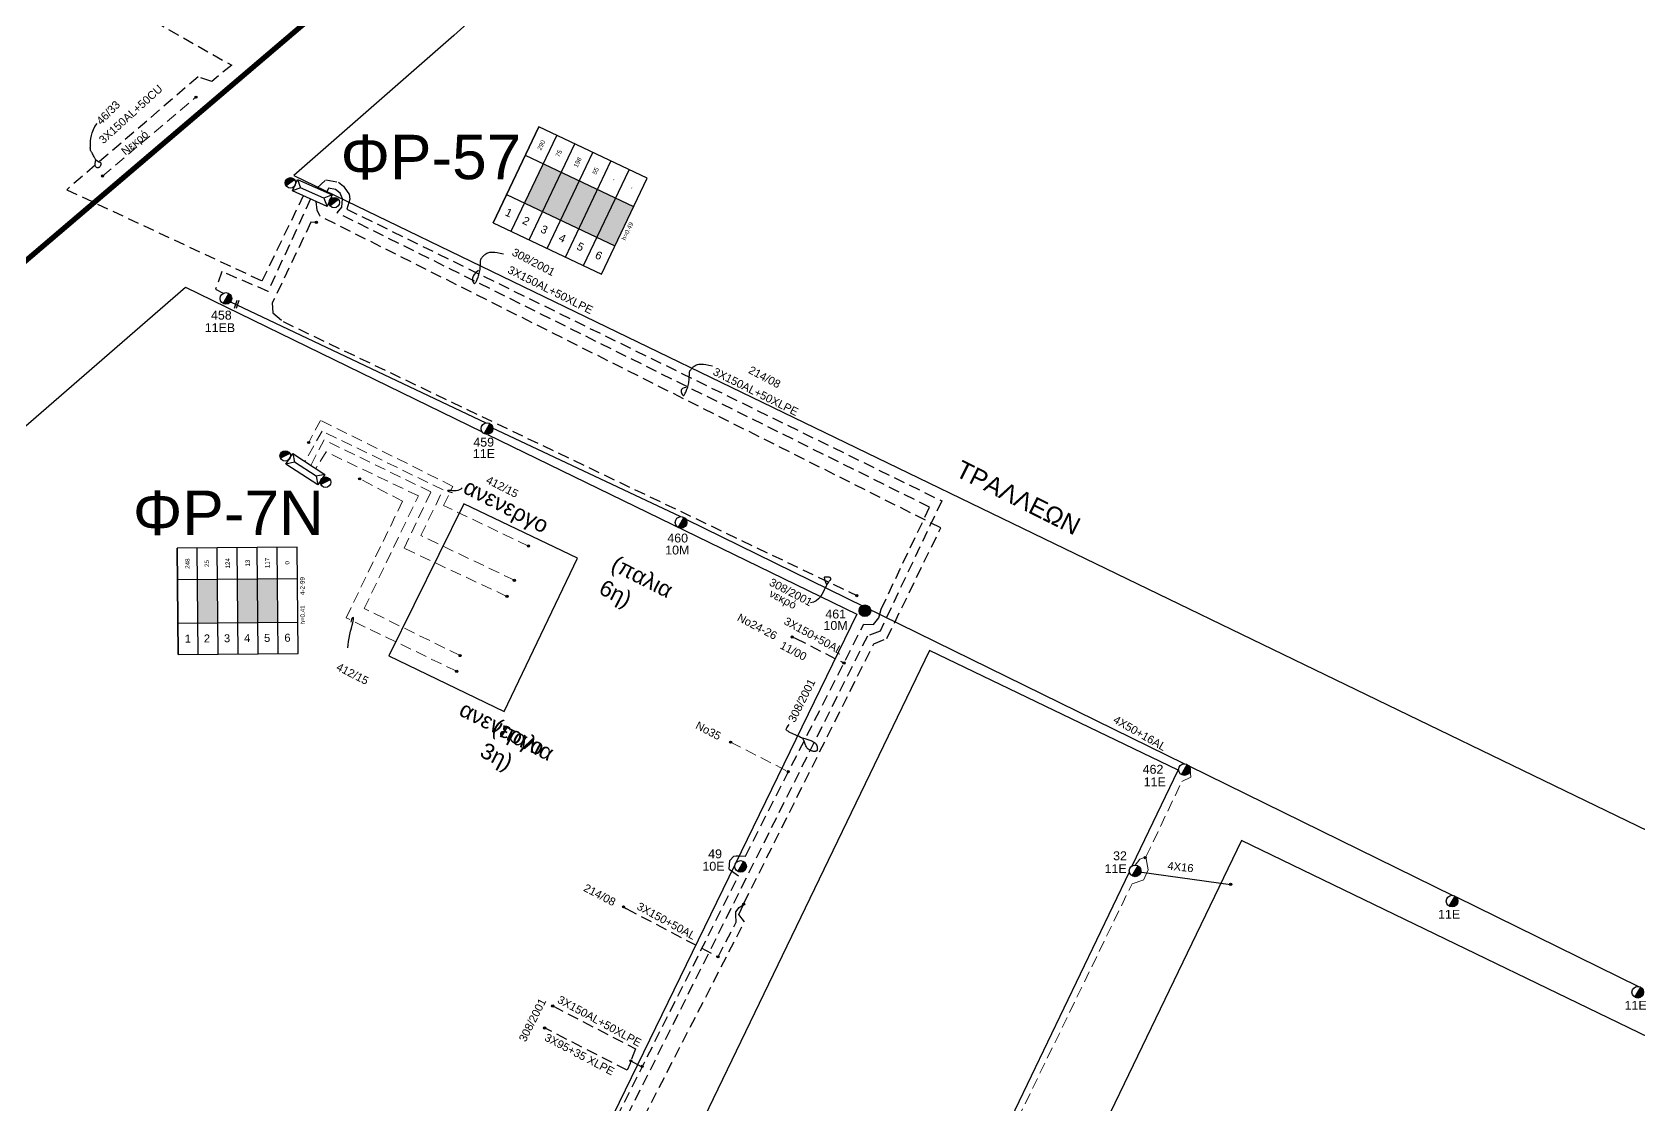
# Model space of a CAD drawing. Header units: millimetres. Extents: x 800 to 1929, y 264 to 786.
# Drawn here: x 1255.2 to 1435.9, y 533.6 to 654.3 of the extents above; entities that cross this region are included whole.
import ezdxf
from ezdxf.enums import TextEntityAlignment as Align

# ---------------------------------------------------------------- set-up
doc = ezdxf.new("R2010")
doc.units = ezdxf.units.MM
doc.linetypes.add('DASHED', pattern=[19.05, 12.7, -6.35])
doc.linetypes.add('DASHEDX2', pattern=[38.1, 25.4, -12.7])
doc.layers.add('Άγνωστα', color=7, linetype='Continuous', lineweight=5)
for name, color, linetype in [('Ασφαλειοκιβώτια Χ.Τ 6 αναχωρήσεων', 7, 'Continuous'), ('Γυμνά εναέρια ΧΤ και ΦΟΠ (3Φ)   4x50+16AL', 7, 'Continuous'), ('Εναέρια παροχή ΧΤ 4x16', 7, 'Continuous'), ('Επιγραφές - Σχήματα', 7, 'Continuous'), ('Καλώδια ΧΤ   3x150+50AL', 7, 'DASHED'), ('Καλώδια ΧΤ   3x150+50AL XLPE', 7, 'DASHED'), ('Καλώδια ΧΤ   3x150AL+50CU', 7, 'DASHED'), ('Καλώδια ΧΤ   3x150AL+50XLPE', 7, 'DASHED'), ('Καλώδια ΧΤ   3x95+35 XLPE', 7, 'DASHED'), ('Μηχανική τομή', 7, 'Continuous'), ('Στύλος Ξύλινος', 7, 'Continuous'), ('Στύλος Ξύλινος @ 1', 7, 'Continuous'), ('Στύλος ΦΜ', 7, 'Continuous'), ('Στύλος ΦΜ @ 1', 7, 'Continuous'), ('Συνδέσεις', 7, 'Continuous'), ('Υποσταθμός εναέριος 2 στύλων', 7, 'Continuous'), ('Υποσταθμός πόλεως', 7, 'Continuous'), ('Υπόβαθρο ΔΕΗ', 7, 'Continuous'), ('Υπόγεια Καλώδια Δικτύου ΧΤ   .04', 7, 'DASHED')]:
    doc.layers.add(name, color=color, linetype=linetype)
doc.styles.get("Standard").update_dxf_attribs({"font": 'arial.ttf'})
doc.linetypes.add('SYN_LINE', pattern='A,0.5,-0.0001,["/\\/\\/\\/",Standard,S=0.1,R=0,X=0,Y=-0.05],-0.25', length=0.7501)

# ---------------------------------------------------------------- blocks, each defined once
blk = doc.blocks.new('*U37')
at = {"layer": 'Συνδέσεις', "linetype": 'SYN_LINE', "ltscale": 40}
blk.add_hatch(color=256, dxfattribs=at).paths.add_polyline_path([(0.5, -0.01, 1), (-0.5, -0.01, 1)])
at = {"layer": 'Συνδέσεις'}
blk.add_circle((0, -0.01), 0.5, dxfattribs=at)
blk = doc.blocks.new('ΥΠΑΡΧΩΝ ΤΣΙΜΕΝΤΕΝΙΟΣ ΣΤΥΛΟΣ')
at = {"layer": 'Στύλος ΦΜ'}
blk.add_hatch(color=256, dxfattribs=at).paths.add_polyline_path([(-1.29, -2.28, 0.574793), (2.62, 0, 0.268822), (1.3, 2.27)])
blk.add_line((-1.29, -2.28), (1.3, 2.27), dxfattribs=at)
blk.add_circle((0, 0), 2.62, dxfattribs=at)
at = {"layer": 'Στύλος ΦΜ', "flags": 4}
for tag, p in [('ΑΡΙΘΜΟΣ', (-4.68, 8.05)), ('ΤΥΠΟΣ', (-4.91, 3.03))]:
    blk.add_attdef(tag, p, '', height=4, dxfattribs=at)
blk = doc.blocks.new('ΥΠΟΣΤΑΘΜΟΣ ΕΝΑΕΡΙΟΣ ΕΠΙ 2 ΣΤΥΛΩΝ')
at = {"layer": 'Υποσταθμός εναέριος 2 στύλων', "linetype": 'Continuous'}
for points in [[(-11.97, -2.11, 0.574793), (-8.45, -0.07, 0.268822), (-9.64, 1.98)], [(9.68, -2.15, 0.574793), (13.19, -0.1, 0.268822), (12.01, 1.95)]]:
    blk.add_hatch(color=256, dxfattribs=at).paths.add_polyline_path(points)
for p, q in [((-11.97, -2.11), (-9.64, 1.98)), ((9.68, -2.15), (12.01, 1.95))]:
    blk.add_line(p, q, dxfattribs=at)
for centre in [(-10.81, -0.07), (10.84, -0.1)]:
    blk.add_circle(centre, 2.36, dxfattribs=at)
at = {"layer": 'Υποσταθμός πόλεως', "linetype": 'Continuous', "ltscale": 40}
blk.add_lwpolyline([(-8.57, 2.82), (8.57, 2.82), (8.57, -2.82), (-8.57, -2.82)], close=True, dxfattribs=at)
for points in [[(-5.75, 0), (-8.57, 2.82)], [(-8.57, -2.82), (-5.75, 0)], [(-5.75, 0), (5.75, 0)], [(5.75, 0), (8.57, 2.82)], [(8.57, -2.82), (5.75, 0)]]:
    blk.add_lwpolyline(points, dxfattribs=at)
at = {"layer": 'Υποσταθμός εναέριος 2 στύλων', "ltscale": 40, "flags": 1}
for tag, p in [('ΜΕΤΑΣΧΗΜΑΤΙΣΜΟΣ', (14.09, 2.51)), ('ΙΣΧΥΣ', (14.07, -0.28)), ('ΑΡΙΘΜΟΣ', (14.19, -3))]:
    blk.add_attdef(tag, p, '', height=1.8, dxfattribs=at)
blk = doc.blocks.new('ΥΠΑΡΧΩΝ ΞΥΛΙΝΟΣ ΣΤΥΛΟΣ')
at = {"layer": 'Στύλος Ξύλινος'}
h = blk.add_hatch(color=7, dxfattribs=at)
h.paths.add_polyline_path([(-2.62, 0, 0.270008), (-1.29, -2.28), (1.3, 2.27, 0.576266)])
h.paths.add_polyline_path([(-1.29, -2.28, 0.574793), (2.62, 0, 0.268822), (1.3, 2.27)])
at = {"layer": 'Στύλος Ξύλινος', "color": 7}
blk.add_line((-1.29, -2.28), (1.3, 2.27), dxfattribs=at)
blk.add_circle((0, 0), 2.62, dxfattribs=at)
at = {"layer": 'Στύλος Ξύλινος', "flags": 4}
for tag, p in [('ΑΡΙΘΜΟΣ', (-4.91, 8.6)), ('ΤΥΠΟΣ', (-4.85, 3.39))]:
    blk.add_attdef(tag, p, '', height=4, dxfattribs=at)
blk = doc.blocks.new('ΜΗΧΑΝΙΚΗ ΤΟΜΗ')
at = {"layer": 'Μηχανική τομή', "ltscale": 40}
for p, q in [((-1.89, 0.78), (1.89, 0.78)), ((1.89, 0), (-1.89, 0))]:
    blk.add_line(p, q, dxfattribs=at)
blk = doc.blocks.new('ΑΣΦΑΛΕΙΟΚΙΒΩΤΙΟ ΥΠΟΣΤΑΘΜΟΥ 6 ΑΝΑΧΩΡΗΣΕΩΝ')
at = {"layer": 'Ασφαλειοκιβώτια Χ.Τ 6 αναχωρήσεων', "ltscale": 40}
for p, q in [((-23.91, 27), (23.91, 27)), ((-9.83, 27), (-9.83, -27)), ((9.83, 27), (9.83, -27)), ((-23.91, 18), (23.91, 18)), ((-23.91, 9), (23.91, 9)), ((-23.91, 0), (23.91, 0)), ((-23.91, -9), (23.91, -9)), ((-23.91, -18), (23.91, -18))]:
    blk.add_line(p, q, dxfattribs=at)
at = {"layer": 'Ασφαλειοκιβώτια Χ.Τ 6 αναχωρήσεων'}
blk.add_lwpolyline([(-23.91, -27), (23.91, -27), (23.91, 27), (-23.91, 27)], close=True, dxfattribs=at)
for s, p in [('1', (-18.59, 23.92)), ('2', (-18.59, 15.35)), ('3', (-18.59, 6.28)), ('4', (-18.59, -2.75)), ('5', (-18.59, -11.76)), ('6', (-18.59, -20.89))]:
    blk.add_text(s, height=3.6, rotation=270, dxfattribs=at).set_placement(p)
at = {"layer": 'Ασφαλειοκιβώτια Χ.Τ 6 αναχωρήσεων', "ltscale": 40}
for tag, height, p in [('ΟΝΟΜΑ', 5, (-0.27, 31.68)), ('ΚΕΙΜΕΝΟ 1', 2, (16.95, 22.41)), ('ΚΕΙΜΕΝΟ 2', 2, (16.95, 13.71)), ('ΚΕΙΜΕΝΟ 3', 2, (16.95, 4.31)), ('ΚΕΙΜΕΝΟ 4', 2, (16.95, -4.67)), ('ΚΕΙΜΕΝΟ 5', 2, (16.95, -13.51)), ('ΚΕΙΜΕΝΟ 6', 2, (16.95, -22.43)), ('ΣΧ', 2, (-0.21, -29.21))]:
    blk.add_attdef(tag, text='', height=height, dxfattribs=at).set_placement(p, align=Align.MIDDLE_CENTER)

msp = doc.modelspace()

# ---------------------------------------------------------------- hatches: boundary and pattern name
at = {"layer": 'Ασφαλειοκιβώτια Χ.Τ 6 αναχωρήσεων'}
h = msp.add_hatch(color=2, dxfattribs=at)
h.dxf.hatch_style = 1
h.paths.add_polyline_path([(1312.704, 639.523), (1310.596, 635.085), (1312.628, 634.119), (1314.737, 638.557)])
h = msp.add_hatch(color=85, dxfattribs=at)
h.dxf.hatch_style = 1
h.paths.add_polyline_path([(1314.737, 638.557), (1312.628, 634.119), (1314.66, 633.153), (1316.769, 637.592)])
h = msp.add_hatch(color=1, dxfattribs=at)
h.dxf.hatch_style = 1
h.paths.add_polyline_path([(1316.769, 637.592), (1314.66, 633.153), (1316.693, 632.188), (1318.801, 636.626)])
h = msp.add_hatch(color=27, dxfattribs=at)
h.dxf.hatch_style = 1
h.paths.add_polyline_path([(1318.801, 636.626), (1316.693, 632.188), (1318.725, 631.222), (1320.833, 635.66)])
h = msp.add_hatch(color=5, dxfattribs=at)
h.dxf.hatch_style = 1
h.paths.add_polyline_path([(1320.833, 635.66), (1318.725, 631.222), (1320.757, 630.257), (1322.866, 634.695)])
h = msp.add_hatch(color=5, dxfattribs=at)
h.dxf.hatch_style = 1
h.paths.add_polyline_path([(1278.295, 592.78), (1278.338, 587.867), (1280.588, 587.887), (1280.544, 592.8)])
h = msp.add_hatch(color=85, dxfattribs=at)
h.dxf.hatch_style = 1
h.paths.add_polyline_path([(1280.544, 592.8), (1280.588, 587.887), (1282.838, 587.907), (1282.794, 592.82)])
h = msp.add_hatch(color=1, dxfattribs=at)
h.dxf.hatch_style = 1
h.paths.add_polyline_path([(1273.795, 592.741), (1273.838, 587.827), (1276.088, 587.847), (1276.045, 592.761)])

# ---------------------------------------------------------------- linework, layer by layer
at = {"layer": 'Άγνωστα', "linetype": 'DASHED', "ltscale": 0.1}
for points in [[(1263.115, 638.123), (1273.625, 646.994)], [(1311.033, 596.492), (1301.493, 601.049), (1302.533, 603.212), (1287.66, 610.632), (1286.313, 608.142)], [(1302.96, 582.398), (1290.522, 588.424), (1296.876, 601.545), (1292.144, 604.006)]]:
    msp.add_lwpolyline(points, dxfattribs=at)
at = {"layer": 'Άγνωστα', "color": 85, "linetype": 'DASHED', "ltscale": 0.1}
msp.add_lwpolyline([(1309.456, 592.644), (1298.933, 597.68), (1301.435, 602.822), (1287.828, 609.424), (1285.898, 605.995)], dxfattribs=at)
at = {"layer": 'Άγνωστα', "color": 1, "linetype": 'DASHED', "ltscale": 0.1}
for points in [[(1308.61, 590.827), (1297.049, 596.243), (1300.057, 602.592), (1288.053, 608.436), (1286.552, 605.568)], [(1361.054, 520.971), (1362.133, 520.716), (1362.736, 520.986), (1363.294, 522.204), (1363.045, 522.864), (1362.076, 523.568), (1363.57, 526.891), (1378.928, 558.493), (1380.209, 558.915), (1380.748, 560.05), (1380.486, 561.513), (1384.523, 569.989), (1385.556, 570.505), (1385.468, 571.346)], [(1379.273, 560.602), (1379.798, 561.268), (1380.486, 561.513)]]:
    msp.add_lwpolyline(points, dxfattribs=at)
at = {"layer": 'Άγνωστα', "color": 5, "linetype": 'DASHED', "ltscale": 0.1}
msp.add_lwpolyline([(1303.345, 584.173), (1292.551, 589.466), (1298.651, 602.137), (1288.274, 607.093), (1287.102, 605.21)], dxfattribs=at)
at = {"layer": 'Άγνωστα', "color": 27, "linetype": 'DASHED', "ltscale": 0.1}
msp.add_lwpolyline([(1333.77, 574.426), (1340.282, 571.105)], dxfattribs=at)
at = {"layer": 'Γυμνά εναέρια ΧΤ και ΦΟΠ (3Φ)   4x50+16AL', "color": 1, "linetype": 'DASHED', "ltscale": 0.1}
msp.add_lwpolyline([(1286.518, 635.57), (1281.753, 625.151), (1276.549, 627.373), (1275.84, 625.409), (1276.709, 624.929)], dxfattribs=at)
at = {"layer": 'Γυμνά εναέρια ΧΤ και ΦΟΠ (3Φ)   4x50+16AL', "color": 1, "ltscale": 0.1}
for points in [[(1277.371, 624.007), (1277.516, 623.975), (1306.237, 610.345)], [(1306.886, 609.844), (1328.118, 599.804)], [(1328.738, 599.511), (1384.826, 572)], [(1385.324, 571.756), (1415.021, 557.19)], [(1415.386, 557.01), (1435.912, 546.942)]]:
    msp.add_lwpolyline(points, dxfattribs=at)
at = {"layer": 'Εναέρια παροχή ΧΤ 4x16', "color": 1, "ltscale": 10}
msp.add_lwpolyline([(1379.839, 559.784), (1380.019, 559.784), (1390.017, 558.423)], dxfattribs=at)
at = {"layer": 'Επιγραφές - Σχήματα'}
for points in [[(1262.369, 639.929), (1262.568, 639.822), (1262.716, 639.74), (1262.822, 639.679), (1262.892, 639.632), (1262.932, 639.596), (1262.949, 639.565), (1262.951, 639.534), (1262.943, 639.498), (1262.932, 639.453), (1262.917, 639.4), (1262.899, 639.344), (1262.877, 639.285), (1262.85, 639.228), (1262.817, 639.175), (1262.779, 639.128), (1262.735, 639.092), (1262.684, 639.067), (1262.628, 639.054), (1262.571, 639.054), (1262.513, 639.065), (1262.459, 639.087), (1262.409, 639.121), (1262.366, 639.166), (1262.333, 639.221), (1262.311, 639.286), (1262.299, 639.359), (1262.296, 639.437), (1262.3, 639.516), (1262.308, 639.594), (1262.319, 639.668), (1262.331, 639.735), (1262.342, 639.792), (1262.351, 639.838), (1262.356, 639.874), (1262.357, 639.906), (1262.353, 639.936), (1262.342, 639.969), (1262.325, 640.008), (1262.3, 640.057), (1262.265, 640.121), (1262.222, 640.202), (1262.171, 640.296), (1262.115, 640.399), (1262.057, 640.506), (1261.999, 640.614), (1261.943, 640.717), (1261.893, 640.811), (1261.849, 640.891), (1261.815, 640.956), (1261.789, 641.01), (1261.771, 641.064), (1261.76, 641.124), (1261.754, 641.199), (1261.752, 641.297), (1261.753, 641.428), (1261.757, 641.598), (1261.763, 641.813), (1261.778, 642.069), (1261.811, 642.358), (1261.868, 642.671), (1261.958, 643.001), (1262.09, 643.341), (1262.27, 643.682), (1262.508, 644.017)], [(1305.423, 627.483), (1305.131, 627.263), (1304.928, 627.047), (1304.803, 626.842), (1304.74, 626.651), (1304.728, 626.479), (1304.751, 626.329), (1304.798, 626.208), (1304.853, 626.117), (1304.907, 626.062), (1304.957, 626.039), (1305.005, 626.046), (1305.05, 626.078), (1305.095, 626.133), (1305.138, 626.207), (1305.183, 626.296), (1305.228, 626.398), (1305.274, 626.509), (1305.322, 626.627), (1305.369, 626.753), (1305.414, 626.886), (1305.458, 627.024), (1305.498, 627.167), (1305.533, 627.314), (1305.563, 627.465), (1305.586, 627.618), (1305.604, 627.772), (1305.617, 627.923), (1305.627, 628.068), (1305.634, 628.206), (1305.64, 628.334), (1305.645, 628.448), (1305.651, 628.547), (1305.658, 628.629), (1305.668, 628.696), (1305.681, 628.751), (1305.699, 628.799), (1305.721, 628.842), (1305.75, 628.884), (1305.785, 628.928), (1305.828, 628.978), (1305.88, 629.037), (1305.94, 629.103), (1306.007, 629.172), (1306.083, 629.243), (1306.165, 629.313), (1306.254, 629.38), (1306.35, 629.44), (1306.452, 629.491), (1306.561, 629.531), (1306.685, 629.558), (1306.832, 629.572), (1307.013, 629.569), (1307.235, 629.551), (1307.508, 629.514), (1307.841, 629.458), (1308.243, 629.382)], [(1328.788, 614.332), (1328.538, 614.293), (1328.368, 614.215), (1328.266, 614.108), (1328.219, 613.983), (1328.216, 613.85), (1328.244, 613.721), (1328.293, 613.607), (1328.349, 613.518), (1328.402, 613.463), (1328.453, 613.44), (1328.5, 613.446), (1328.546, 613.479), (1328.59, 613.534), (1328.634, 613.607), (1328.678, 613.697), (1328.723, 613.798), (1328.77, 613.909), (1328.817, 614.028), (1328.864, 614.154), (1328.91, 614.286), (1328.953, 614.424), (1328.993, 614.567), (1329.028, 614.715), (1329.058, 614.866), (1329.081, 615.019), (1329.099, 615.172), (1329.112, 615.323), (1329.122, 615.469), (1329.129, 615.607), (1329.135, 615.734), (1329.14, 615.849), (1329.146, 615.948), (1329.153, 616.029), (1329.163, 616.096), (1329.176, 616.152), (1329.194, 616.199), (1329.216, 616.242), (1329.245, 616.284), (1329.28, 616.328), (1329.324, 616.379), (1329.375, 616.438), (1329.435, 616.503), (1329.503, 616.573), (1329.578, 616.644), (1329.66, 616.714), (1329.749, 616.78), (1329.845, 616.84), (1329.947, 616.892), (1330.056, 616.932), (1330.18, 616.959), (1330.328, 616.972), (1330.508, 616.97), (1330.73, 616.951), (1331.004, 616.915), (1331.337, 616.859), (1331.738, 616.783)], [(1344.589, 592.117), (1344.49, 592.41), (1344.417, 592.631), (1344.368, 592.789), (1344.341, 592.895), (1344.334, 592.961), (1344.344, 592.997), (1344.369, 593.012), (1344.408, 593.018), (1344.458, 593.024), (1344.517, 593.03), (1344.581, 593.035), (1344.648, 593.037), (1344.715, 593.037), (1344.779, 593.033), (1344.837, 593.023), (1344.887, 593.007), (1344.927, 592.984), (1344.957, 592.955), (1344.978, 592.922), (1344.992, 592.887), (1345.001, 592.851), (1345.005, 592.816), (1345.007, 592.784), (1345.007, 592.756), (1345.007, 592.734), (1345.006, 592.717), (1345.003, 592.702), (1344.997, 592.688), (1344.988, 592.674), (1344.974, 592.656), (1344.954, 592.635), (1344.928, 592.607), (1344.894, 592.571), (1344.853, 592.524), (1344.803, 592.461), (1344.745, 592.379), (1344.678, 592.275), (1344.602, 592.143), (1344.517, 591.981), (1344.421, 591.784), (1344.314, 591.552), (1344.191, 591.297), (1344.045, 591.033), (1343.87, 590.776), (1343.66, 590.54), (1343.408, 590.339), (1343.108, 590.189), (1342.753, 590.104)], [(1341.565, 574.99), (1342.137, 574.85), (1342.58, 574.708), (1342.913, 574.568), (1343.151, 574.431), (1343.312, 574.299), (1343.412, 574.174), (1343.469, 574.058), (1343.499, 573.953), (1343.516, 573.861), (1343.525, 573.78), (1343.528, 573.711), (1343.525, 573.652), (1343.518, 573.603), (1343.509, 573.561), (1343.499, 573.528), (1343.489, 573.501), (1343.481, 573.481), (1343.475, 573.465), (1343.468, 573.453), (1343.459, 573.444), (1343.448, 573.437), (1343.433, 573.431), (1343.413, 573.425), (1343.387, 573.418), (1343.354, 573.409), (1343.314, 573.4), (1343.267, 573.392), (1343.213, 573.386), (1343.153, 573.384), (1343.086, 573.387), (1343.015, 573.398), (1342.937, 573.416), (1342.855, 573.443), (1342.769, 573.48), (1342.682, 573.527), (1342.595, 573.583), (1342.511, 573.648), (1342.432, 573.722), (1342.359, 573.805), (1342.294, 573.897), (1342.239, 573.998), (1342.193, 574.104), (1342.153, 574.213), (1342.117, 574.323), (1342.085, 574.429), (1342.053, 574.53), (1342.019, 574.623), (1341.983, 574.703), (1341.941, 574.771), (1341.893, 574.827), (1341.835, 574.875), (1341.766, 574.919), (1341.685, 574.96), (1341.588, 575.003), (1341.475, 575.05), (1341.342, 575.105), (1341.191, 575.17), (1341.025, 575.243), (1340.852, 575.322), (1340.68, 575.404), (1340.515, 575.487), (1340.363, 575.569), (1340.233, 575.647), (1340.132, 575.718), (1340.063, 575.782), (1340.028, 575.843), (1340.023, 575.905), (1340.046, 575.974), (1340.094, 576.055), (1340.166, 576.154), (1340.258, 576.275), (1340.37, 576.425)]]:
    msp.add_lwpolyline(points, dxfattribs=at)
at = {"layer": 'Επιγραφές - Σχήματα', "color": 27}
msp.add_lwpolyline([(1322.544, 538.571), (1323.701, 537.943)], dxfattribs=at)
at = {"layer": 'Καλώδια ΧΤ   3x150+50AL', "color": 27, "ltscale": 0.1}
msp.add_lwpolyline([(1340.755, 586.249), (1341.05, 586.126), (1346.519, 583.337)], dxfattribs=at)
at = {"layer": 'Καλώδια ΧΤ   3x150+50AL', "color": 2, "ltscale": 0.1}
msp.add_lwpolyline([(1321.724, 555.906), (1322.021, 555.716), (1332.359, 550.277), (1334.402, 554.161), (1334.375, 555.015), (1334.365, 555.35), (1334.734, 555.814), (1335.172, 556.143)], dxfattribs=at)
at = {"layer": 'Καλώδια ΧΤ   3x150+50AL XLPE', "color": 5, "ltscale": 0.1}
msp.add_lwpolyline([(1287.236, 636.763), (1288.231, 637.699), (1289.653, 637.446), (1290.218, 636.998), (1290.218, 636.998), (1290.725, 636.258), (1290.853, 636.071), (1290.939, 635.537), (1290.939, 635.537), (1290.589, 634.408), (1357.514, 601.582), (1350.586, 586.924), (1349.155, 586.363), (1318.646, 525.424), (1316.768, 521.688), (1317.345, 520.194), (1314.364, 513.719), (1313.432, 514.084), (1313.66, 514.583)], dxfattribs=at)
at = {"layer": 'Καλώδια ΧΤ   3x150+50AL XLPE', "linetype": 'Continuous', "ltscale": 10}
for points in [[(1303.578, 603.059), (1303.258, 602.57), (1301.822, 602.873), (1301.822, 602.653), (1302.438, 602.518)], [(1290.719, 585.028), (1290.719, 585.92), (1291.525, 588.496), (1291.234, 588.496), (1291.07, 588.158), (1291.07, 587.922)]]:
    msp.add_open_spline(points, degree=3, dxfattribs=at)
at = {"layer": 'Καλώδια ΧΤ   3x150AL+50CU', "color": 85, "ltscale": 0.1}
for points in [[(1266.746, 657.667), (1267.229, 657.878), (1267.59, 657.908), (1267.801, 657.697), (1267.861, 657.426), (1267.711, 657.064), (1267.379, 656.824), (1267.239, 656.489), (1277.65, 650.606), (1275.404, 648.773), (1273.874, 649.278), (1259.091, 636.586)], [(1259.091, 636.586), (1281.073, 626.315), (1285.704, 635.857)]]:
    msp.add_lwpolyline(points, dxfattribs=at)
at = {"layer": 'Καλώδια ΧΤ   3x150AL+50XLPE', "color": 27, "ltscale": 0.1}
for points in [[(1313.642, 517.492), (1317.543, 525.424), (1334.644, 559.366), (1333.604, 560.121), (1333.694, 561.116), (1334.136, 561.614), (1334.396, 561.625), (1334.712, 561.639), (1335.436, 561.602), (1348.742, 587.695), (1349.837, 587.679), (1350.455, 588.409), (1350.709, 589.407), (1356.156, 600.874), (1289.514, 633.989), (1290.029, 634.626), (1290.113, 635.541), (1289.856, 636.208), (1289.315, 636.615), (1288.549, 636.754), (1288.315, 636.262)], [(1313.765, 544.752), (1323.093, 539.928), (1322.602, 538.682)]]:
    msp.add_lwpolyline(points, dxfattribs=at)
at = {"layer": 'Καλώδια ΧΤ   3x150AL+50XLPE', "color": 2, "ltscale": 0.1}
msp.add_lwpolyline([(1335.269, 556.288), (1349.88, 585.505), (1351.359, 586.107), (1357.404, 598.534), (1287.549, 633.628), (1287.284, 634.275), (1287.146, 635.253)], dxfattribs=at)
at = {"layer": 'Καλώδια ΧΤ   3x150AL+50XLPE', "color": 5, "ltscale": 0.1}
msp.add_lwpolyline([(1287.241, 632.883), (1286.573, 632.926), (1282.222, 623.867), (1282.295, 622.747), (1283.44, 621.749), (1348.03, 590.895)], dxfattribs=at)
at = {"layer": 'Καλώδια ΧΤ   3x95+35 XLPE', "color": 27, "ltscale": 0.1}
msp.add_lwpolyline([(1322.513, 538.477), (1322.462, 538.291), (1322.14, 537.512), (1312.844, 542.277)], dxfattribs=at)
at = {"layer": 'Υπόβαθρο ΔΕΗ', "linetype": 'DASHEDX2', "ltscale": 0.5, "const_width": 0.6, "flags": 128}
msp.add_lwpolyline([(832.344, 284.266), (856.857, 300.347), (889.55, 315.802), (934.941, 354.308), (1014.073, 421.285), (1149.871, 538.765), (1218.128, 597.608), (1288.246, 657.352), (1365.983, 724.094), (1393.161, 747.604), (1397.349, 751.092), (1399.044, 752.188), (1401.238, 753.184), (1426.765, 765.542)], dxfattribs=at)
at = {"layer": 'Υπόβαθρο ΔΕΗ', "ltscale": 0.1}
for points in [[(1439.272, 764.163), (1424.017, 753.794), (1408.422, 743.162), (1404.662, 745.954), (1369.381, 714.153), (1326.837, 675.756), (1302.637, 653.943), (1284.632, 638.195), (1460.327, 553.109), (1477.457, 594.48), (1480.535, 594.017), (1496.934, 653.943), (1505.179, 683.88), (1514.765, 717.647), (1516.027, 741.004), (1517.298, 764.621)], [(1306.438, 609.054), (1347.959, 588.833), (1317.106, 525.424), (1317.106, 525.424), (1303.048, 496.654), (1290.501, 470.496), (1278.348, 445.226), (1267.032, 421.426), (1247.728, 427.787), (1209.478, 441.05), (1180.003, 450.603), (1156.436, 458.413), (1147.081, 461.73), (1149.523, 483.559), (1151.442, 498.668), (1154.132, 522.774), (1157.058, 525.424), (1272.449, 625.607), (1305.818, 609.356)], [(1303.759, 601.247), (1295.323, 584.125), (1295.323, 584.125), (1308.291, 577.889), (1308.291, 577.889), (1316.564, 595.124), (1303.759, 601.247)]]:
    msp.add_lwpolyline(points, dxfattribs=at)
at = {"layer": 'Υπόβαθρο ΔΕΗ'}
for points in [[(1378.95, 560.517), (1384.113, 571.276), (1356.153, 584.758), (1327.68, 525.749), (1327.543, 525.424), (1318.949, 507.603), (1339.319, 497.246), (1347.055, 493.431), (1362.111, 525.424), (1378.627, 559.844)], [(1448.321, 525.424), (1452.035, 533.958), (1391.23, 563.366), (1372.933, 525.424), (1360.639, 499.281), (1355.774, 488.986), (1379.389, 477.088), (1396.718, 508.255), (1406.996, 502.626), (1389.803, 471.606), (1412.846, 460.278), (1429.231, 487.59), (1438.742, 503.321), (1442.751, 512.208), (1448.337, 525.424)]]:
    msp.add_lwpolyline(points, dxfattribs=at)
at = {"layer": 'Υπόγεια Καλώδια Δικτύου ΧΤ   .04', "color": 2, "ltscale": 0.1}
msp.add_lwpolyline([(1311.581, 511.564), (1312.436, 511.387), (1313.355, 511.387), (1314.589, 512.278), (1318.581, 520.263), (1318.345, 520.944), (1320.51, 525.424), (1335.342, 554.232), (1334.707, 555.057), (1335.215, 556.178)], dxfattribs=at)

# ---------------------------------------------------------------- block references
at = {"layer": 'Ασφαλειοκιβώτια Χ.Τ 6 αναχωρήσεων'}
ref = msp.add_blockref('ΑΣΦΑΛΕΙΟΚΙΒΩΤΙΟ ΥΠΟΣΤΑΘΜΟΥ 6 ΑΝΑΧΩΡΗΣΕΩΝ', (1315.715, 635.372), dxfattribs=dict(at, xscale=0.249999999999976, yscale=0.249999999999976, zscale=0.249999999999976, rotation=64.58675082170355))
ref.add_attrib('ΣΧ', 'h=0.49   ', dxfattribs={"ltscale": 40, "height": 0.5, "rotation": 64.58675}).set_placement((1322.287, 632.19), align=Align.MIDDLE_CENTER)
ref.add_attrib('ΚΕΙΜΕΝΟ 2', '75', dxfattribs={"ltscale": 40, "height": 0.5, "rotation": 64.58675}).set_placement((1314.438, 640.671), align=Align.MIDDLE_CENTER)
ref.add_attrib('ΚΕΙΜΕΝΟ 1', '290', dxfattribs={"ltscale": 40, "height": 0.5, "rotation": 64.58675}).set_placement((1312.473, 641.605), align=Align.MIDDLE_CENTER)
ref.add_attrib('ΚΕΙΜΕΝΟ 3', '198', dxfattribs={"ltscale": 40, "height": 0.5, "rotation": 64.58675}).set_placement((1316.561, 639.663), align=Align.MIDDLE_CENTER)
ref.add_attrib('ΚΕΙΜΕΝΟ 4', '55', dxfattribs={"ltscale": 40, "height": 0.5, "rotation": 64.58675}).set_placement((1318.587, 638.7), align=Align.MIDDLE_CENTER)
ref.add_attrib('ΚΕΙΜΕΝΟ 5', '-', dxfattribs={"ltscale": 40, "height": 0.5, "rotation": 64.58675}).set_placement((1320.584, 637.751), align=Align.MIDDLE_CENTER)
ref.add_attrib('ΚΕΙΜΕΝΟ 6', '-', dxfattribs={"ltscale": 40, "height": 0.5, "rotation": 64.58675}).set_placement((1322.599, 636.794), align=Align.MIDDLE_CENTER)
ref = msp.add_blockref('ΑΣΦΑΛΕΙΟΚΙΒΩΤΙΟ ΥΠΟΣΤΑΘΜΟΥ 6 ΑΝΑΧΩΡΗΣΕΩΝ', (1278.316, 590.324), dxfattribs=dict(at, xscale=0.2500000000000293, yscale=0.2500000000000293, zscale=0.2500000000000293, rotation=90.50586289502341))
ref.add_attrib('ΣΧ', 'h=0.41      4-2-99', dxfattribs={"ltscale": 40, "height": 0.5, "rotation": 90.50586}).set_placement((1285.618, 590.334), align=Align.MIDDLE_CENTER)
ref.add_attrib('ΚΕΙΜΕΝΟ 2', '25', dxfattribs={"ltscale": 40, "height": 0.5, "rotation": 90.50586}).set_placement((1274.852, 594.531), align=Align.MIDDLE_CENTER)
ref.add_attrib('ΚΕΙΜΕΝΟ 1', '248', dxfattribs={"ltscale": 40, "height": 0.5, "rotation": 90.50586}).set_placement((1272.676, 594.512), align=Align.MIDDLE_CENTER)
ref.add_attrib('ΚΕΙΜΕΝΟ 3', '124', dxfattribs={"ltscale": 40, "height": 0.5, "rotation": 90.50586}).set_placement((1277.202, 594.552), align=Align.MIDDLE_CENTER)
ref.add_attrib('ΚΕΙΜΕΝΟ 4', '13', dxfattribs={"ltscale": 40, "height": 0.5, "rotation": 90.50586}).set_placement((1279.446, 594.572), align=Align.MIDDLE_CENTER)
ref.add_attrib('ΚΕΙΜΕΝΟ 5', '117', dxfattribs={"ltscale": 40, "height": 0.5, "rotation": 90.50586}).set_placement((1281.656, 594.591), align=Align.MIDDLE_CENTER)
ref.add_attrib('ΚΕΙΜΕΝΟ 6', '0', dxfattribs={"ltscale": 40, "height": 0.5, "rotation": 90.50586}).set_placement((1283.887, 594.611), align=Align.MIDDLE_CENTER)
at = {"layer": 'Εναέρια παροχή ΧΤ 4x16', "xscale": 0.25, "yscale": 0.25, "zscale": 0.25}
for p in [(1380.408, 561.433), (1390.018, 558.426)]:
    msp.add_blockref('*U37', p, dxfattribs=at)
at = {"layer": 'Καλώδια ΧΤ   3x150+50AL', "xscale": 0.25, "yscale": 0.25, "zscale": 0.25}
for p in [(1340.696, 586.273), (1346.519, 583.337)]:
    msp.add_blockref('*U37', p, dxfattribs=at)
at = {"layer": 'Μηχανική τομή', "xscale": 0.2499999999999639, "yscale": 0.2499999999999639, "zscale": 0.2499999999999639, "rotation": 250.7584618200709}
msp.add_blockref('ΜΗΧΑΝΙΚΗ ΤΟΜΗ', (1278.121, 623.721), dxfattribs=at)
at = {"layer": 'Στύλος Ξύλινος @ 1', "ltscale": 40}
ref = msp.add_blockref('ΥΠΑΡΧΩΝ ΞΥΛΙΝΟΣ ΣΤΥΛΟΣ', (1348.876, 589.213), dxfattribs=dict(at, xscale=0.25, yscale=0.25, zscale=0.25))
ref.add_attrib('ΤΥΠΟΣ', '461', (1344.431, 588.346), dxfattribs={"layer": 'Στύλος Ξύλινος', "height": 1, "flags": 4})
ref.add_attrib('ΑΡΙΘΜΟΣ', '10M', (1344.22, 587.06), dxfattribs={"layer": 'Στύλος Ξύλινος', "height": 1, "flags": 4})
at = {"layer": 'Στύλος ΦΜ @ 1', "ltscale": 40}
ref = msp.add_blockref('ΥΠΑΡΧΩΝ ΤΣΙΜΕΝΤΕΝΙΟΣ ΣΤΥΛΟΣ', (1277.008, 624.347), dxfattribs=dict(at, xscale=0.25, yscale=0.25, zscale=0.25))
ref.add_attrib('ΤΥΠΟΣ', '458', (1275.324, 621.971), dxfattribs={"layer": 'Στύλος ΦΜ', "height": 1, "flags": 4})
ref.add_attrib('ΑΡΙΘΜΟΣ', '11EB', (1274.62, 620.563), dxfattribs={"layer": 'Στύλος ΦΜ', "height": 1, "flags": 4})
ref = msp.add_blockref('ΥΠΑΡΧΩΝ ΤΣΙΜΕΝΤΕΝΙΟΣ ΣΤΥΛΟΣ', (1306.372, 609.705), dxfattribs=dict(at, xscale=0.25, yscale=0.25, zscale=0.25))
ref.add_attrib('ΤΥΠΟΣ', '459', (1304.835, 607.682), dxfattribs={"layer": 'Στύλος ΦΜ', "height": 1, "flags": 4})
ref.add_attrib('ΑΡΙΘΜΟΣ', '11E', (1304.781, 606.394), dxfattribs={"layer": 'Στύλος ΦΜ', "height": 1, "flags": 4})
ref = msp.add_blockref('ΥΠΑΡΧΩΝ ΤΣΙΜΕΝΤΕΝΙΟΣ ΣΤΥΛΟΣ', (1328.196, 599.149), dxfattribs=dict(at, xscale=0.25, yscale=0.25, zscale=0.25))
ref.add_attrib('ΤΥΠΟΣ', '460', (1326.654, 596.894), dxfattribs={"layer": 'Στύλος ΦΜ', "height": 1, "flags": 4})
ref.add_attrib('ΑΡΙΘΜΟΣ', '10M', (1326.417, 595.545), dxfattribs={"layer": 'Στύλος ΦΜ', "height": 1, "flags": 4})
ref = msp.add_blockref('ΥΠΑΡΧΩΝ ΤΣΙΜΕΝΤΕΝΙΟΣ ΣΤΥΛΟΣ', (1384.814, 571.346), dxfattribs=dict(at, xscale=0.25, yscale=0.25, zscale=0.25))
ref.add_attrib('ΤΥΠΟΣ', '462', (1380.122, 570.876), dxfattribs={"layer": 'Στύλος ΦΜ', "height": 1, "flags": 4})
ref.add_attrib('ΑΡΙΘΜΟΣ', '11E', (1380.239, 569.466), dxfattribs={"layer": 'Στύλος ΦΜ', "height": 1, "flags": 4})
ref = msp.add_blockref('ΥΠΑΡΧΩΝ ΤΣΙΜΕΝΤΕΝΙΟΣ ΣΤΥΛΟΣ', (1334.899, 560.451), dxfattribs=dict(at, xscale=0.25, yscale=0.25, zscale=0.25))
ref.add_attrib('ΤΥΠΟΣ', '10E', (1330.6, 559.971), dxfattribs={"layer": 'Στύλος ΦΜ', "height": 1, "flags": 4})
ref.add_attrib('ΑΡΙΘΜΟΣ', '49', (1331.249, 561.362), dxfattribs={"layer": 'Στύλος ΦΜ', "height": 1, "flags": 4})
ref = msp.add_blockref('ΥΠΑΡΧΩΝ ΤΣΙΜΕΝΤΕΝΙΟΣ ΣΤΥΛΟΣ', (1379.273, 559.948), dxfattribs=dict(at, xscale=0.25, yscale=0.25, zscale=0.25))
ref.add_attrib('ΤΥΠΟΣ', '32', (1376.797, 561.146), dxfattribs={"layer": 'Στύλος ΦΜ', "height": 1, "flags": 4})
ref.add_attrib('ΑΡΙΘΜΟΣ', '11E', (1375.838, 559.696), dxfattribs={"layer": 'Στύλος ΦΜ', "height": 1, "flags": 4})
ref = msp.add_blockref('ΥΠΑΡΧΩΝ ΤΣΙΜΕΝΤΕΝΙΟΣ ΣΤΥΛΟΣ', (1414.93, 556.542), dxfattribs=dict(at, xscale=0.25, yscale=0.25, zscale=0.25))
ref.add_attrib('ΤΥΠΟΣ', '11E', (1413.348, 554.563), dxfattribs={"layer": 'Στύλος ΦΜ', "height": 1, "flags": 4})
ref = msp.add_blockref('ΥΠΑΡΧΩΝ ΤΣΙΜΕΝΤΕΝΙΟΣ ΣΤΥΛΟΣ', (1435.819, 546.295), dxfattribs=dict(at, xscale=0.25, yscale=0.25, zscale=0.25))
ref.add_attrib('ΤΥΠΟΣ', '11E', (1434.327, 544.325), dxfattribs={"layer": 'Στύλος ΦΜ', "height": 1, "flags": 4})
at = {"layer": 'Συνδέσεις', "xscale": 0.25, "yscale": 0.25, "zscale": 0.25}
for p in [(1273.625, 646.997), (1263.116, 638.126), (1287.181, 632.908), (1286.313, 608.142), (1292.052, 604.053), (1311.034, 596.495), (1309.456, 592.647), (1347.971, 590.92), (1308.611, 590.83), (1303.346, 584.176), (1302.961, 582.401), (1333.77, 574.426), (1340.248, 571.123), (1321.724, 555.906), (1335.229, 556.208), (1332.359, 550.277), (1313.766, 544.755), (1312.845, 542.28), (1322.545, 538.574), (1323.827, 537.946)]:
    msp.add_blockref('*U37', p, dxfattribs=at)
at = {"layer": 'Υποσταθμός εναέριος 2 στύλων'}
for p, xscale, yscale, zscale, rotation in [((1286.718, 636.224), 0.2500000000000333, 0.2500000000000333, 0.2500000000000333, 155.871664738663), ((1285.932, 605.133), 0.2500000000000653, 0.2500000000000653, 0.2500000000000653, 146.9106957609751)]:
    msp.add_blockref('ΥΠΟΣΤΑΘΜΟΣ ΕΝΑΕΡΙΟΣ ΕΠΙ 2 ΣΤΥΛΩΝ', p, dxfattribs=dict(at, xscale=xscale, yscale=yscale, zscale=zscale, rotation=rotation))

# ---------------------------------------------------------------- texts
at = {"layer": 'Άγνωστα', "color": 7, "insert": (1304.355, 604.157), "char_height": 1.8, "attachment_point": 1, "rotation": 333}
msp.add_mtext_dynamic_manual_height_columns('ανενεργο ', width=1.8, gutter_width=9.817, heights=[0.0453], dxfattribs=at)
at = {"layer": 'Άγνωστα', "color": 7}
note = msp.add_mtext_dynamic_manual_height_columns('(παλια    ', width=1.8, gutter_width=5.725, heights=[0.0453, 0], dxfattribs=dict(at, insert=(1314.287, 598.908), char_height=1.8, attachment_point=1, rotation=333))
for column, words in zip(note.columns.linked_columns, ['6η) ']):
    column.text = words
note = msp.add_mtext_dynamic_manual_height_columns('ανενεργο\\P', width=1.8, gutter_width=12.5, heights=[0.0453, 0], dxfattribs=dict(at, insert=(1291.159, 585.627), char_height=1.8, attachment_point=1, rotation=333))
for column, words in zip(note.columns.linked_columns, ['\\P']):
    column.text = words
note = msp.add_mtext_dynamic_manual_height_columns('(παλια    ', width=1.8, gutter_width=5.725, heights=[0.0453, 0], dxfattribs=dict(at, insert=(1300.909, 580.582), char_height=1.8, attachment_point=1, rotation=333))
for column, words in zip(note.columns.linked_columns, ['3η) ']):
    column.text = words
at = {"layer": 'Γυμνά εναέρια ΧΤ και ΦΟΠ (3Φ)   4x50+16AL', "color": 7, "insert": (1377.165, 577.48), "char_height": 0.9, "width": 84.18588, "attachment_point": 1, "rotation": 330.11718}
msp.add_mtext('4X50+16AL', dxfattribs=at)
at = {"layer": 'Εναέρια παροχή ΧΤ 4x16', "color": 7, "insert": (1382.974, 560.998), "char_height": 0.9, "width": 84.18588, "attachment_point": 1, "rotation": 353.6639}
msp.add_mtext('4X16', dxfattribs=at)
at = {"layer": 'Επιγραφές - Σχήματα', "attachment_point": 1}
for s, insert, char_height, width, rotation in [('\\pt0.9;46/33', (1262.336, 644.446), 0.9, 3.54108, 45.61121), ('Νεκρό', (1265.111, 641.094), 0.9, 8.55915, 40.34749), ('\\pt0.9;308/2001', (1309.499, 630.06), 0.9, 3.54108, 332.32083), ('\\pt0.9;214/08', (1336.107, 616.8), 0.9, 3.54108, 332.32083), ('ΤΡΑΛΛΕΩΝ', (1359.812, 606.222), 2, 15.00172, 333.41874), ('412/15', (1306.585, 604.435), 0.9, 3.54108, 333), ('\\pt0.9;308/2001', (1338.44, 592.928), 0.9, 3.54108, 332.32083), ('\\pt0.9;νεκρό', (1338.446, 591.662), 0.9, 3.54108, 332.32083), ('\\pt0.9;No24-26', (1334.846, 588.957), 0.9, 3.54108, 332.32083), ('\\pt0.9;11/00', (1339.656, 585.821), 0.9, 3.54108, 332.32083), ('412/15', (1289.74, 583.398), 0.9, 3.54108, 333), ('\\pt0.9;308/2001', (1340.182, 576.969), 0.9, 3.54108, 63.24558), ('\\pt0.9;No35', (1330.154, 576.816), 0.9, 3.54108, 332.32083), ('\\pt0.9;214/08', (1317.559, 558.536), 0.9, 3.54108, 332.32083), ('\\pt0.9;308/2001', (1309.903, 541.03), 0.9, 3.54108, 63.24558)]:
    msp.add_mtext(s, dxfattribs=dict(at, insert=insert, char_height=char_height, width=width, rotation=rotation))
at = {"layer": 'Επιγραφές - Σχήματα', "char_height": 5, "width": 8.55915, "attachment_point": 1}
for s, insert in [('ΦΡ-57', (1289.894, 642.767)), ('ΦΡ-7Ν ', (1266.534, 602.73))]:
    msp.add_mtext(s, dxfattribs=dict(at, insert=insert))
at = {"layer": 'Καλώδια ΧΤ   3x150+50AL', "color": 7, "char_height": 0.9, "width": 84.18588, "attachment_point": 1, "rotation": 331.20504}
for insert in [(1340.105, 588.557), (1323.561, 556.469)]:
    msp.add_mtext('3X150+50AL', dxfattribs=dict(at, insert=insert))
at = {"layer": 'Καλώδια ΧΤ   3x150AL+50CU', "color": 7, "insert": (1262.609, 642.352), "char_height": 0.9, "width": 84.18588, "attachment_point": 1, "rotation": 42.20233}
msp.add_mtext('3X150AL+50CU', dxfattribs=at)
at = {"layer": 'Καλώδια ΧΤ   3x150AL+50XLPE', "color": 7, "char_height": 0.9, "width": 13.92422, "attachment_point": 5}
for insert, rotation in [((1313.502, 625.312), 333.37489), ((1336.598, 613.852), 333.37489), ((1319.028, 543.039), 331.29618)]:
    msp.add_mtext('3X150AL+50XLPE', dxfattribs=dict(at, insert=insert, rotation=rotation))
at = {"layer": 'Καλώδια ΧΤ   3x95+35 XLPE', "color": 7, "insert": (1313.172, 541.711), "char_height": 0.9, "width": 84.18588, "attachment_point": 1, "rotation": 332.25683}
msp.add_mtext('3X95+35 XLPE', dxfattribs=at)

doc.saveas('drawing.dxf')
